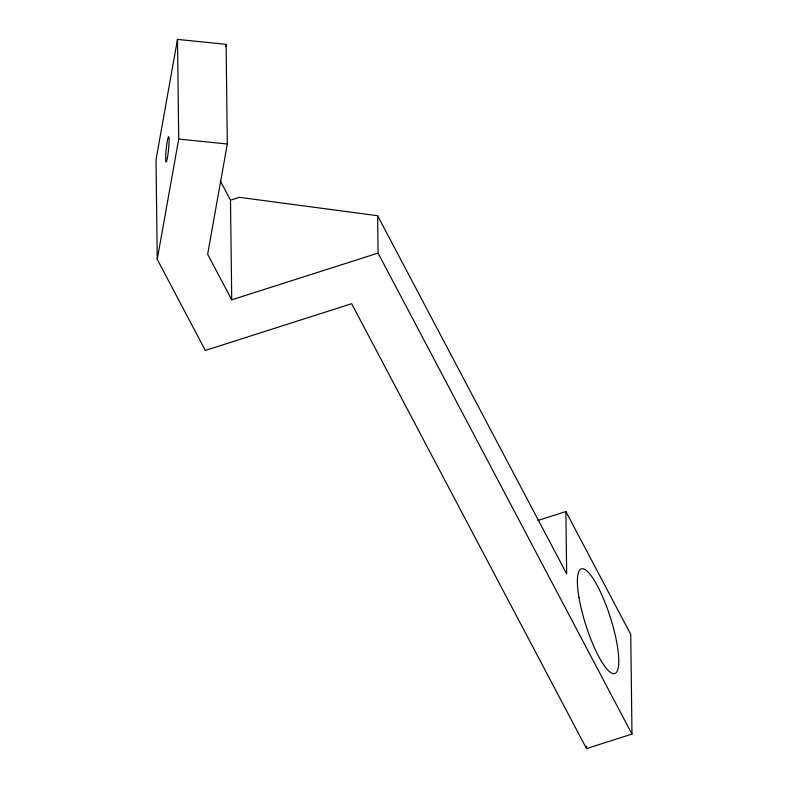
<?xml version="1.0" encoding="UTF-8"?>
<svg xmlns="http://www.w3.org/2000/svg" width="788" height="788" viewBox="0 0 788 788"><rect width="100%" height="100%" fill="white"/><g stroke="black" fill="none" stroke-linecap="round" stroke-linejoin="round"><path stroke-width="1.18" d="M231.721 299.834L230.5 200.172L239.404 197.325L377.61 215.725L378.063 253.096L231.721 299.834L207.648 254.238L227.318 144.007L226.097 44.345L177.497 39.4L156.024 159.708L157.245 259.36L205.323 350.443L351.665 303.705L586.528 748.6L631.976 734.081L630.755 634.429L565.892 511.54L537.918 520.474M157.245 259.36L178.709 139.062L177.497 39.4M225.663 46.768L226.097 44.345M178.709 139.062L227.318 144.007M377.61 215.725L566.651 573.831L565.892 511.54M378.063 253.096L631.976 734.081M220.187 180.629L230.5 200.172M586.499 746.138L586.528 748.6M167.411 157.777A12.756 1.182 -84.2 0 0 168.859 136.935A12.756 1.182 -84.2 0 0 165.835 153.424A12.756 1.182 -84.2 0 0 167.411 157.777M578.963 597.452A54.953 12.844 72.3 0 0 614.551 673.622A54.953 12.844 72.3 0 0 600.732 592.527A54.953 12.844 72.3 0 0 578.963 597.452"/></g></svg>
